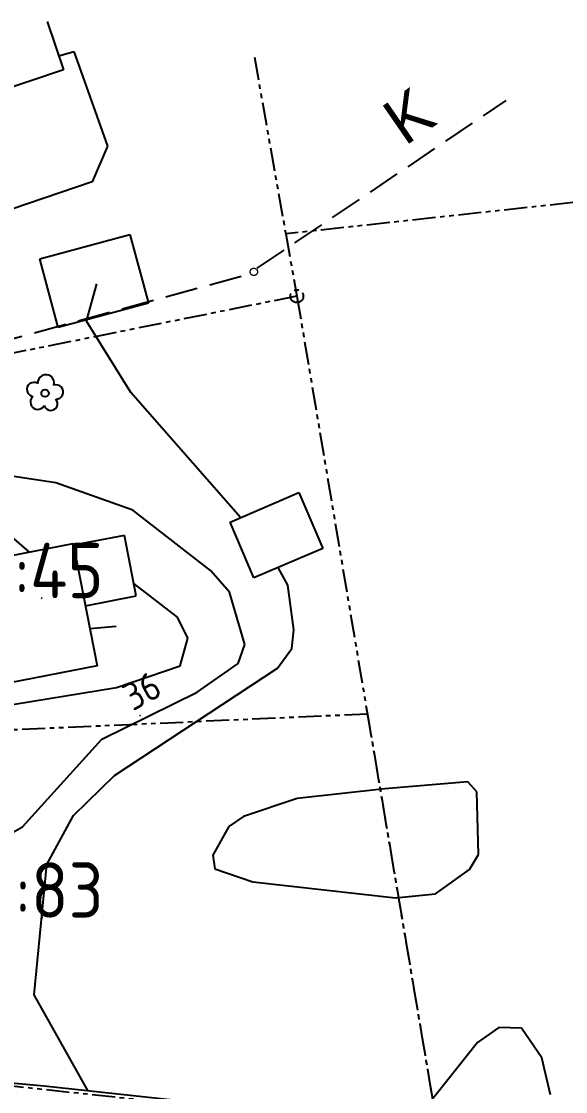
# Model space of a CAD drawing. Header units: metres. Extents: x 139929 to 143267, y 6401995 to 6404511.
# Drawn here: x 140500.6 to 140530.1, y 6402415.9 to 6402473.9 of the extents above; entities that cross this region are included whole.
import ezdxf
from ezdxf.enums import TextEntityAlignment as Align

# ---------------------------------------------------------------- set-up
doc = ezdxf.new("R2010")
doc.units = ezdxf.units.M
doc.linetypes.add('DGN Style 3', pattern=[2.464518, 1.76037, -0.704148])
doc.linetypes.add('PHANTOM', pattern=[2.5, 1.25, -0.25, 0.25, -0.25, 0.25, -0.25])
doc.layers.add('LM_GRÄNSPUNKT_TEXT_NY', color=94, linetype='Continuous', lineweight=25)
doc.layers.add('TE_OSAKERT_LAGE', color=254, linetype='Continuous', lineweight=0)
for name, color, linetype in [('M-BEF-BYGGNAD', 3, 'Continuous'), ('M-BEF-MUR', 4, 'Continuous'), ('M-BEF-NIVÅKURVA-PRIMÄR-0.5M', 12, 'Continuous'), ('M-BEF-NIVÅKURVA-PRIMÄR-1.0M', 12, 'Continuous'), ('M-BEF-TELE-INFO', 4, 'Continuous'), ('M-BEF-TELE-TEXT', 1, 'Continuous'), ('M-BEF-TRÄD', 4, 'Continuous'), ('M-FASTIGHETSBETECKNING', 3, 'Continuous'), ('M-GR-FASTIGHETSGRÄNS', 3, 'PHANTOM')]:
    doc.layers.add(name, color=color, linetype=linetype)
doc.styles.add('ISO', font='iso.shx', dxfattribs={"height": 2.5})
doc.styles.add('ITALICC', font='italicc', dxfattribs={"oblique": 10})
doc.styles.add('Style-font35', font='font35.shx')

# ---------------------------------------------------------------- blocks, each defined once
blk = doc.blocks.new('osynlig cirkel')
blk.add_circle((0, 0), 0.005)
blk = doc.blocks.new('OSYNLIG')
blk.add_blockref('osynlig cirkel', (0, 0))
blk = doc.blocks.new('OCT370_2', base_point=(108327.366, 6370837.691))
at = {"layer": 'TE_OSAKERT_LAGE', "color": 30, "linetype": 'DGN Style 3', "lineweight": 13}
blk.add_circle((108327.357, 6370837.691), 0.2, dxfattribs=at)
blk = doc.blocks.new('LIGGARPUNKT')
blk.add_circle((0, 0), 0.35)
at = {"layer": 'LM_GRÄNSPUNKT_TEXT_NY', "style": 'ITALICC', "oblique": 10}
blk.add_attdef('PUNKTBETECKNING', (0.5, -0.35), '', height=0.7, dxfattribs=at)
blk = doc.blocks.new('PRI_M_LÖVTRÄD')
blk.add_circle((0, 0), 0.2)
for centre, radius, start, end in [((-0.601762, 0.206006), 0.384732, 57.341651, 261.23001), ((0.047722, 0.56156), 0.443002, 345.022908, 184.096476), ((0.585988, 0.07036), 0.392534, 269.444378, 106.321877), ((-0.395828, -0.476108), 0.401424, 131.233971, 330.911027), ((0.306072, -0.564084), 0.367104, 196.976003, 41.224955)]:
    blk.add_arc(centre, radius, start, end)
blk = doc.blocks.new('PRI_NIVÅ_HÖJDPKT')
at = {"color": 0, "linetype": 'Continuous', "lineweight": -3}
blk.add_circle((183, 184), 0.0005, dxfattribs=at)

msp = doc.modelspace()

# ---------------------------------------------------------------- linework, layer by layer
at = {"layer": 'M-BEF-BYGGNAD'}
for p, q in [((140502.018, 6402473.936), (140502.9, 6402471.309)), ((140502.644, 6402472.072), (140503.467, 6402472.311)), ((140503.467, 6402472.311), (140505.283, 6402467.173)), ((140502.9, 6402471.309), (140496.217, 6402469.065)), ((140505.283, 6402467.173), (140504.46, 6402465.248)), ((140504.46, 6402465.248), (140498.212, 6402463.123)), ((140501.619, 6402461.064), (140506.503, 6402462.38)), ((140506.503, 6402462.38), (140507.504, 6402458.662)), ((140502.621, 6402457.347), (140501.619, 6402461.064)), ((140507.504, 6402458.662), (140502.621, 6402457.347)), ((140511.934, 6402446.805), (140515.671, 6402448.401)), ((140511.934, 6402446.805), (140515.671, 6402448.401)), ((140515.671, 6402448.401), (140516.964, 6402445.375)), ((140515.671, 6402448.401), (140516.964, 6402445.375)), ((140513.227, 6402443.778), (140511.934, 6402446.805)), ((140513.227, 6402443.778), (140511.934, 6402446.805)), ((140506.207, 6402446.077), (140503.452, 6402445.543)), ((140506.845, 6402442.796), (140506.207, 6402446.077)), ((140498.14, 6402444.613), (140503.433, 6402445.641)), ((140503.433, 6402445.641), (140504.72, 6402439.013)), ((140516.964, 6402445.375), (140513.227, 6402443.778)), ((140516.964, 6402445.375), (140513.227, 6402443.778)), ((140504.09, 6402442.26), (140506.845, 6402442.796)), ((140504.72, 6402439.013), (140497.665, 6402437.642))]:
    msp.add_line(p, q, dxfattribs=at)
at = {"layer": 'M-BEF-MUR'}
for p, q in [((140504.329, 6402441.026), (140505.751, 6402441.153)), ((140489.422, 6402417.418), (140501.85, 6402416.242)), ((140501.85, 6402416.242), (140514.513, 6402414.876))]:
    msp.add_line(p, q, dxfattribs=at)
at = {"layer": 'M-BEF-MUR', "lineweight": -3}
for p, q in [((140489.422, 6402417.418), (140501.85, 6402416.242)), ((140501.85, 6402416.242), (140514.513, 6402414.876))]:
    msp.add_line(p, q, dxfattribs=at)
at = {"layer": 'M-BEF-NIVÅKURVA-PRIMÄR-0.5M', "linetype": 'Continuous', "lineweight": -3}
for p, q in [((140504.149, 6402457.691, 35.5), (140504.713, 6402459.717, 35.5)), ((140506.555, 6402453.83, 35.5), (140504.149, 6402457.691, 35.5)), ((140512.499, 6402447.047, 35.5), (140506.555, 6402453.83, 35.5)), ((140501.05, 6402445.178, 36.5), (140497.923, 6402447.887, 36.5)), ((140515.077, 6402443.377, 35.5), (140514.547, 6402444.343, 35.5)), ((140509.084, 6402441.654, 36.5), (140506.714, 6402443.463, 36.5)), ((140515.393, 6402440.965, 35.5), (140515.077, 6402443.377, 35.5)), ((140509.637, 6402440.507, 36.5), (140509.084, 6402441.654, 36.5)), ((140509.238, 6402439.001, 36.5), (140509.637, 6402440.507, 36.5)), ((140515.277, 6402439.957, 35.5), (140515.393, 6402440.965, 35.5)), ((140514.503, 6402438.884, 35.5), (140515.277, 6402439.957, 35.5)), ((140505.661, 6402433.061, 35.5), (140514.503, 6402438.884, 35.5)), ((140505.774, 6402437.832, 36.5), (140509.238, 6402439.001, 36.5)), ((140496.131, 6402436.269, 36.5), (140505.774, 6402437.832, 36.5)), ((140503.453, 6402430.902, 35.5), (140505.661, 6402433.061, 35.5)), ((140524.837, 6402432.723, 35.5), (140520.332, 6402432.345, 35.5)), ((140525.322, 6402432.186, 35.5), (140524.837, 6402432.723, 35.5)), ((140515.58, 6402431.821, 35.5), (140512.672, 6402430.838, 35.5)), ((140520.332, 6402432.345, 35.5), (140515.58, 6402431.821, 35.5)), ((140525.401, 6402428.787, 35.5), (140525.322, 6402432.186, 35.5)), ((140501.998, 6402428.245, 35.5), (140503.453, 6402430.902, 35.5)), ((140512.672, 6402430.838, 35.5), (140511.877, 6402430.301, 35.5)), ((140511.877, 6402430.301, 35.5), (140510.999, 6402428.743, 35.5)), ((140510.999, 6402428.743, 35.5), (140511.116, 6402428.012, 35.5)), ((140524.926, 6402427.979, 35.5), (140525.401, 6402428.787, 35.5)), ((140501.302, 6402421.174, 35.5), (140501.998, 6402428.245, 35.5)), ((140511.116, 6402428.012, 35.5), (140513.178, 6402427.296, 35.5)), ((140523.074, 6402426.65, 35.5), (140524.926, 6402427.979, 35.5)), ((140513.178, 6402427.296, 35.5), (140520.899, 6402426.43, 35.5)), ((140520.899, 6402426.43, 35.5), (140523.074, 6402426.65, 35.5)), ((140504.22, 6402415.987, 35.5), (140501.302, 6402421.174, 35.5)), ((140526.511, 6402419.417, 35.5), (140525.357, 6402418.599, 35.5)), ((140527.746, 6402419.372, 35.5), (140526.511, 6402419.417, 35.5)), ((140528.844, 6402417.76, 35.5), (140527.746, 6402419.372, 35.5)), ((140525.357, 6402418.599, 35.5), (140521.612, 6402413.892, 35.5)), ((140529.307, 6402415.753, 35.5), (140528.844, 6402417.76, 35.5))]:
    msp.add_line(p, q, dxfattribs=at)
at = {"layer": 'M-BEF-NIVÅKURVA-PRIMÄR-1.0M', "linetype": 'Continuous', "lineweight": -3}
for p, q in [((140502.489, 6402448.931, 36), (140493.812, 6402450.228, 36)), ((140506.66, 6402447.439, 36), (140502.489, 6402448.931, 36)), ((140510.872, 6402444.182, 36), (140506.66, 6402447.439, 36)), ((140511.91, 6402442.997, 36), (140510.872, 6402444.182, 36)), ((140512.744, 6402440.16, 36), (140511.91, 6402442.997, 36)), ((140512.367, 6402439.131, 36), (140512.744, 6402440.16, 36)), ((140510.152, 6402437.585, 36), (140512.367, 6402439.131, 36)), ((140504.979, 6402435.042, 36), (140510.152, 6402437.585, 36)), ((140500.678, 6402430.281, 36), (140504.979, 6402435.042, 36)), ((140498.681, 6402429.159, 36), (140500.678, 6402430.281, 36))]:
    msp.add_line(p, q, dxfattribs=at)
at = {"layer": 'M-BEF-TELE-INFO', "linetype": 'DGN Style 3'}
for p, q in [((140513.412, 6402460.554), (140526.904, 6402469.645)), ((140475.177, 6402449.901), (140513.095, 6402460.283))]:
    msp.add_line(p, q, dxfattribs=at)
at = {"layer": 'M-GR-FASTIGHETSGRÄNS'}
for p, q in [((140513.252, 6402471.999), (140514.953, 6402462.419)), ((140547.929, 6402466.02), (140514.953, 6402462.419)), ((140547.929, 6402466.02), (140514.953, 6402462.419)), ((140514.953, 6402462.419), (140515.558, 6402459.043)), ((140514.953, 6402462.419), (140515.558, 6402459.043)), ((140515.558, 6402459.043), (140477.788, 6402451.462)), ((140515.558, 6402459.043), (140477.788, 6402451.462)), ((140515.558, 6402459.043), (140519.386, 6402436.392)), ((140515.558, 6402459.043), (140519.386, 6402436.392)), ((140515.558, 6402459.043), (140523.213, 6402413.745)), ((140519.386, 6402436.392), (140478.977, 6402434.593)), ((140519.386, 6402436.392), (140523.213, 6402413.745)), ((140519.386, 6402436.392), (140523.213, 6402413.745)), ((140484.573, 6402417.932), (140523.213, 6402413.745)), ((140484.573, 6402417.932), (140523.213, 6402413.745))]:
    msp.add_line(p, q, dxfattribs=at)

# ---------------------------------------------------------------- block references
at = {"layer": 'M-BEF-NIVÅKURVA-PRIMÄR-1.0M', "color": 1, "linetype": 'Continuous', "lineweight": -3, "xscale": 0.001, "yscale": 0.001, "zscale": 0.001}
msp.add_blockref('PRI_NIVÅ_HÖJDPKT', (140506.88, 6402436.135, 36), dxfattribs=at)
at = {"layer": 'M-BEF-TELE-INFO', "color": 30, "linetype": 'DGN Style 3', "lineweight": 13}
msp.add_blockref('OCT370_2', (140513.233, 6402460.362), dxfattribs=at)
at = {"layer": 'M-BEF-TRÄD', "color": 1, "linetype": 'Continuous', "lineweight": -3}
msp.add_blockref('PRI_M_LÖVTRÄD', (140501.901, 6402453.783), dxfattribs=at)
at = {"layer": 'M-FASTIGHETSBETECKNING', "lineweight": -3}
for p in [(140501.722, 6402442.677), (140501.749, 6402425.358)]:
    msp.add_blockref('OSYNLIG', p, dxfattribs=at)
at = {"layer": 'M-GR-FASTIGHETSGRÄNS'}
msp.add_blockref('LIGGARPUNKT', (140515.558, 6402459.043), dxfattribs=at)

# ---------------------------------------------------------------- texts
at = {"layer": 'M-BEF-NIVÅKURVA-PRIMÄR-1.0M', "style": 'ISO'}
msp.add_text('36', height=1.5, rotation=28.593, dxfattribs=at).set_placement((140506.88, 6402436.135), align=Align.BOTTOM_LEFT)
at = {"layer": 'M-BEF-TELE-TEXT', "linetype": 'DGN Style 3', "style": 'Style-font35'}
msp.add_text('K', height=2.5, rotation=34.56416, dxfattribs=at).set_placement((140521.416, 6402467.154))
at = {"layer": 'M-FASTIGHETSBETECKNING', "lineweight": -3, "style": 'ISO'}
for s, p in [('2:45', (140501.722, 6402442.677)), ('2:83', (140501.749, 6402425.358))]:
    msp.add_text(s, height=3, dxfattribs=at).set_placement(p, align=Align.CENTER)

doc.saveas('drawing.dxf')
